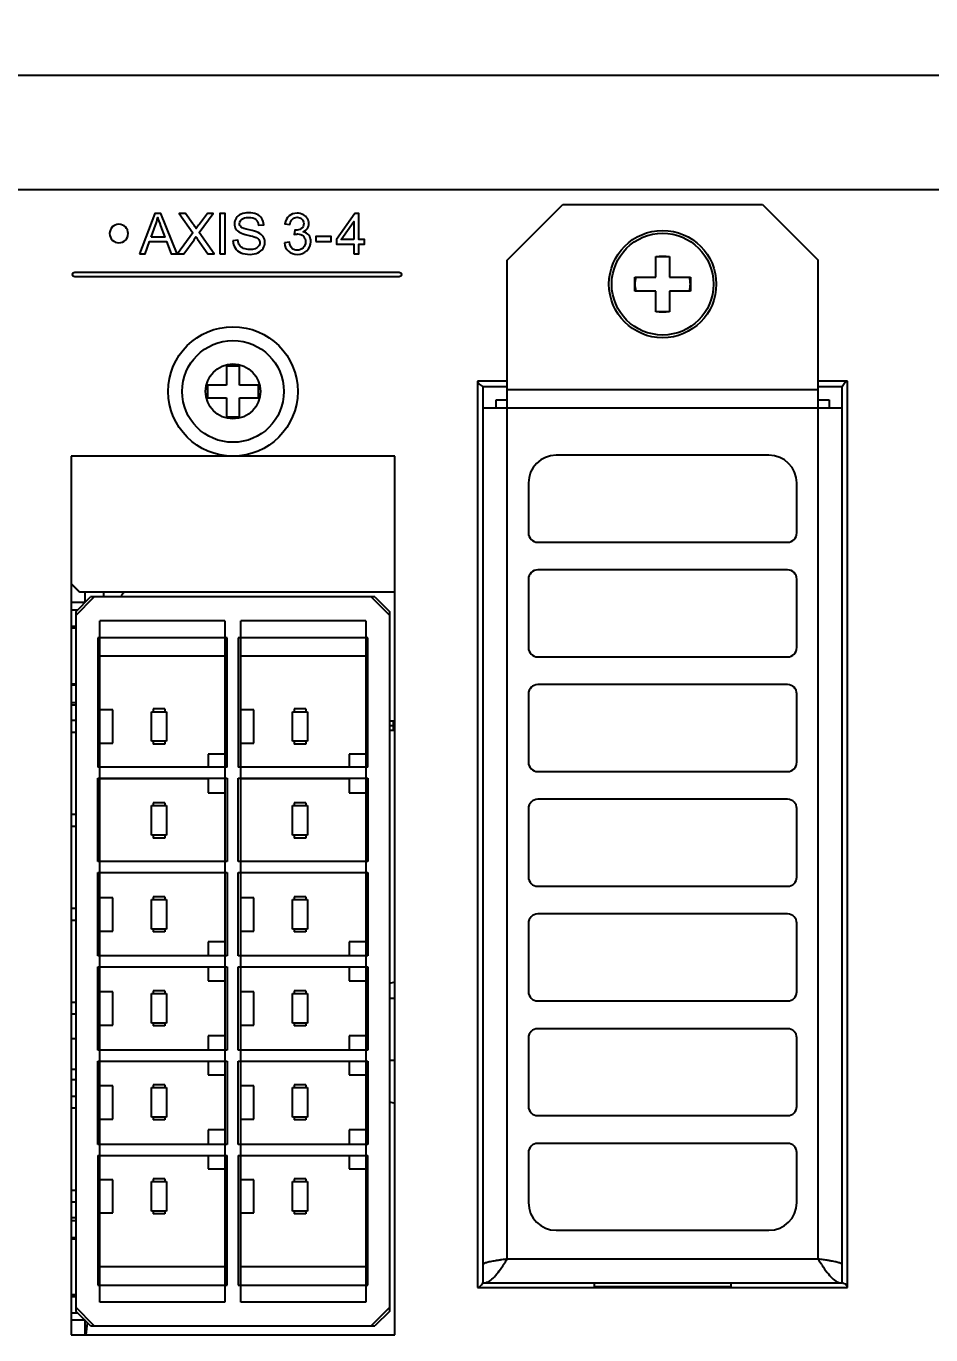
# Model space of a CAD drawing. Header units: millimetres. Extents: x 4086 to 8318, y 123 to 1549.
# Drawn here: x 7047.5 to 7096.4, y 1043.7 to 1114.5 of the extents above; entities that cross this region are included whole.
import ezdxf

# ---------------------------------------------------------------- set-up
doc = ezdxf.new("R2010")
doc.units = ezdxf.units.MM
for name, color, linetype in [('20_ALL_FEATURES', 7, 'Continuous'), ('layer 3', 7, 'Continuous'), ('尺寸', 3, 'Continuous')]:
    doc.layers.add(name, color=color, linetype=linetype)
doc.styles.get("Standard").update_dxf_attribs({"font": ''})
doc.styles.get('Standard').set_extended_font_data('SimSun')
doc.dimstyles.get("Standard").update_dxf_attribs({"dimscale": 6, "dimtxt": 5, "dimasz": 3, "dimexe": 0.18, "dimexo": 0.0625, "dimgap": 0.8, "dimtad": 1, "dimtoh": 1, "dimdec": 1, "dimzin": 0, "dimdsep": 46, "dimtxsty": 'Standard', "dimcen": 0.09, "dimclrd": 256, "dimclre": 256, "dimclrt": 256, "dimadec": 0, "dimazin": 2, "dimtfac": 1, "dimtdec": 1, "dimtofl": 0, "dimtmove": 0, "dimatfit": 3, "dimfxl": 0, "dimtolj": 1, "dimtzin": 0, "dimarcsym": 0})

# ---------------------------------------------------------------- blocks, each defined once
blk = doc.blocks.new('*D84')
at = {"layer": 'Defpoints', "color": 0}
for p in [(7263.366, 1197.953), (6933.366, 1111.814), (7263.366, 1111.314)]:
    blk.add_point(p, dxfattribs=at)
at = {"layer": '尺寸', "lineweight": -2}
for p, q in [((6933.366, 1112.189), (6933.366, 1199.033)), ((7263.366, 1111.689), (7263.366, 1199.033)), ((6951.366, 1197.953), (7245.366, 1197.953))]:
    blk.add_line(p, q, dxfattribs=at)
at = {"layer": '尺寸'}
for points in [[(6951.366, 1200.953), (6951.366, 1194.953), (6933.366, 1197.953)], [(7245.366, 1194.953), (7245.366, 1200.953), (7263.366, 1197.953)]]:
    blk.add_solid(points, dxfattribs=at)
at = {"layer": '尺寸', "insert": (7098.366, 1217.753), "char_height": 30, "attachment_point": 5}
blk.add_mtext('\\A1;330.0', dxfattribs=at)

msp = doc.modelspace()

# ---------------------------------------------------------------- linework, layer by layer
at = {"layer": '20_ALL_FEATURES', "color": 7, "linetype": 'Continuous'}
for p, q in [((6934.866, 1111.814), (7261.866, 1111.814)), ((7261.916, 1105.614), (6934.816, 1105.614)), ((7073.466, 1101.814), (7076.466, 1104.814)), ((7076.466, 1104.814), (7087.266, 1104.814)), ((7087.266, 1104.814), (7090.266, 1101.814)), ((7073.466, 1047.814), (7073.466, 1101.814)), ((7081.491, 1100.889), (7081.491, 1102.014)), ((7081.491, 1102.014), (7082.241, 1102.014)), ((7082.241, 1102.014), (7082.241, 1100.889)), ((7090.266, 1047.814), (7090.266, 1101.814)), ((7080.366, 1100.139), (7080.366, 1100.889)), ((7080.366, 1100.889), (7081.491, 1100.889)), ((7082.241, 1100.889), (7083.366, 1100.889)), ((7083.366, 1100.889), (7083.366, 1100.139)), ((7081.491, 1100.139), (7080.366, 1100.139)), ((7081.491, 1099.014), (7081.491, 1100.139)), ((7082.241, 1100.139), (7082.241, 1099.014)), ((7083.366, 1100.139), (7082.241, 1100.139)), ((7082.241, 1099.014), (7081.491, 1099.014)), ((7058.302, 1096.089), (7058.302, 1095.058)), ((7058.302, 1096.089), (7058.99, 1096.089)), ((7058.99, 1095.058), (7058.99, 1096.089)), ((7071.866, 1095.264), (7071.866, 1046.264)), ((7073.466, 1095.264), (7071.866, 1095.264)), ((7091.866, 1095.264), (7090.266, 1095.264)), ((7091.866, 1046.264), (7091.866, 1095.264)), ((7057.271, 1095.058), (7057.271, 1094.37)), ((7058.302, 1095.058), (7057.271, 1095.058)), ((7060.021, 1095.058), (7058.99, 1095.058)), ((7060.021, 1094.37), (7060.021, 1095.058)), ((7072.166, 1046.514), (7072.166, 1094.964)), ((7073.466, 1094.964), (7072.166, 1094.964)), ((7073.466, 1094.814), (7090.266, 1094.814)), ((7091.566, 1094.964), (7090.266, 1094.964)), ((7091.566, 1046.514), (7091.566, 1094.964)), ((7057.271, 1094.37), (7058.302, 1094.37)), ((7058.302, 1094.37), (7058.302, 1093.339)), ((7058.99, 1093.339), (7058.99, 1094.37)), ((7058.99, 1094.37), (7060.021, 1094.37)), ((7091.566, 1093.814), (7072.166, 1093.814)), ((7072.866, 1093.814), (7072.866, 1094.264)), ((7072.866, 1094.264), (7073.466, 1094.264)), ((7090.266, 1094.264), (7090.866, 1094.264)), ((7090.866, 1094.264), (7090.866, 1093.814)), ((7058.302, 1093.339), (7058.99, 1093.339)), ((7049.896, 1091.214), (7049.896, 1043.714)), ((7067.396, 1091.214), (7049.896, 1091.214)), ((7067.396, 1043.714), (7067.396, 1091.214)), ((7087.616, 1091.264), (7076.116, 1091.264)), ((7074.616, 1089.764), (7074.616, 1087.064)), ((7089.116, 1087.064), (7089.116, 1089.764)), ((7075.116, 1086.564), (7088.616, 1086.564)), ((7074.616, 1084.564), (7074.616, 1080.864)), ((7088.616, 1085.064), (7075.116, 1085.064)), ((7089.116, 1080.864), (7089.116, 1084.564)), ((7050.366, 1083.864), (7049.896, 1084.334)), ((7050.348, 1083.865), (7049.896, 1084.317)), ((7067.396, 1083.865), (7050.348, 1083.865)), ((7067.396, 1083.864), (7050.366, 1083.864)), ((7050.648, 1083.301), (7050.648, 1083.865)), ((7051.648, 1083.865), (7051.648, 1083.601)), ((7050.648, 1083.301), (7049.896, 1083.301)), ((7050.148, 1082.801), (7050.948, 1083.601)), ((7050.148, 1082.601), (7051.148, 1083.601)), ((7066.318, 1083.601), (7050.948, 1083.601)), ((7066.118, 1083.601), (7067.118, 1082.601)), ((7066.318, 1083.601), (7067.118, 1082.801)), ((7049.896, 1082.901), (7050.248, 1082.901)), ((7050.148, 1082.801), (7050.148, 1045.001)), ((7067.118, 1045.001), (7067.118, 1082.801)), ((7049.896, 1082.022), (7050.148, 1082.022)), ((7050.148, 1081.986), (7049.896, 1081.986)), ((7050.148, 1081.911), (7049.896, 1081.911)), ((7051.448, 1045.486), (7051.448, 1082.316)), ((7058.198, 1082.316), (7051.448, 1082.316)), ((7058.198, 1082.316), (7058.198, 1045.486)), ((7059.068, 1045.486), (7059.068, 1082.316)), ((7065.818, 1082.316), (7059.068, 1082.316)), ((7065.818, 1082.316), (7065.818, 1045.486)), ((7051.333, 1081.401), (7051.333, 1074.401)), ((7058.333, 1081.401), (7051.333, 1081.401)), ((7058.333, 1074.401), (7058.333, 1081.401)), ((7058.933, 1081.401), (7058.933, 1074.401)), ((7065.933, 1081.401), (7058.933, 1081.401)), ((7065.933, 1074.401), (7065.933, 1081.401)), ((7058.198, 1080.401), (7051.448, 1080.401)), ((7065.818, 1080.401), (7059.068, 1080.401)), ((7075.116, 1080.364), (7088.616, 1080.364)), ((7049.896, 1078.911), (7050.148, 1078.911)), ((7049.896, 1078.896), (7050.148, 1078.896)), ((7050.148, 1078.836), (7049.896, 1078.836)), ((7074.616, 1078.364), (7074.616, 1074.664)), ((7088.616, 1078.864), (7075.116, 1078.864)), ((7089.116, 1074.664), (7089.116, 1078.364)), ((7049.896, 1077.901), (7050.148, 1077.901)), ((7050.148, 1077.761), (7049.896, 1077.761)), ((7052.148, 1077.501), (7051.448, 1077.501)), ((7052.148, 1075.701), (7052.148, 1077.501)), ((7054.328, 1077.551), (7054.328, 1077.401)), ((7054.968, 1077.551), (7054.328, 1077.551)), ((7054.968, 1077.551), (7054.968, 1077.401)), ((7059.768, 1077.501), (7059.068, 1077.501)), ((7059.768, 1075.701), (7059.768, 1077.501)), ((7061.948, 1077.551), (7061.948, 1077.401)), ((7062.588, 1077.551), (7061.948, 1077.551)), ((7062.588, 1077.551), (7062.588, 1077.401)), ((7050.148, 1076.921), (7049.896, 1076.921)), ((7054.248, 1075.801), (7054.248, 1077.401)), ((7054.248, 1077.401), (7055.048, 1077.401)), ((7055.048, 1077.401), (7055.048, 1075.801)), ((7061.868, 1075.801), (7061.868, 1077.401)), ((7061.868, 1077.401), (7062.668, 1077.401)), ((7062.668, 1077.401), (7062.668, 1075.801)), ((7067.118, 1076.901), (7067.318, 1076.901)), ((7067.318, 1076.401), (7067.318, 1076.901)), ((7050.148, 1076.281), (7049.896, 1076.281)), ((7067.118, 1076.651), (7067.318, 1076.651)), ((7067.118, 1076.401), (7067.318, 1076.401)), ((7051.448, 1075.701), (7052.148, 1075.701)), ((7055.048, 1075.801), (7054.248, 1075.801)), ((7054.328, 1075.801), (7054.328, 1075.651)), ((7054.968, 1075.651), (7054.328, 1075.651)), ((7054.968, 1075.801), (7054.968, 1075.651)), ((7059.068, 1075.701), (7059.768, 1075.701)), ((7062.668, 1075.801), (7061.868, 1075.801)), ((7061.948, 1075.801), (7061.948, 1075.651)), ((7062.588, 1075.651), (7061.948, 1075.651)), ((7062.588, 1075.801), (7062.588, 1075.651)), ((7057.298, 1075.111), (7057.298, 1074.401)), ((7058.198, 1075.111), (7057.298, 1075.111)), ((7064.918, 1075.111), (7064.918, 1074.401)), ((7065.818, 1075.111), (7064.918, 1075.111)), ((7058.333, 1074.401), (7051.333, 1074.401)), ((7065.933, 1074.401), (7058.933, 1074.401)), ((7075.116, 1074.164), (7088.616, 1074.164)), ((7051.333, 1069.301), (7051.333, 1073.801)), ((7051.333, 1073.801), (7058.333, 1073.801)), ((7051.448, 1073.791), (7057.298, 1073.791)), ((7057.298, 1073.801), (7057.298, 1073.011)), ((7058.333, 1073.801), (7058.333, 1069.301)), ((7058.933, 1069.301), (7058.933, 1073.801)), ((7058.933, 1073.801), (7065.933, 1073.801)), ((7059.068, 1073.791), (7064.918, 1073.791)), ((7064.918, 1073.801), (7064.918, 1073.011)), ((7065.933, 1073.801), (7065.933, 1069.301)), ((7057.298, 1073.011), (7058.198, 1073.011)), ((7064.918, 1073.011), (7065.818, 1073.011)), ((7088.616, 1072.664), (7075.116, 1072.664)), ((7050.148, 1071.841), (7049.896, 1071.841)), ((7054.248, 1070.721), (7054.248, 1072.321)), ((7054.248, 1072.321), (7055.048, 1072.321)), ((7054.328, 1072.471), (7054.328, 1072.321)), ((7054.968, 1072.471), (7054.328, 1072.471)), ((7054.968, 1072.471), (7054.968, 1072.321)), ((7055.048, 1072.321), (7055.048, 1070.721)), ((7061.868, 1070.721), (7061.868, 1072.321)), ((7061.868, 1072.321), (7062.668, 1072.321)), ((7061.948, 1072.471), (7061.948, 1072.321)), ((7062.588, 1072.471), (7061.948, 1072.471)), ((7062.588, 1072.471), (7062.588, 1072.321)), ((7062.668, 1072.321), (7062.668, 1070.721)), ((7074.616, 1072.164), (7074.616, 1068.464)), ((7089.116, 1068.464), (7089.116, 1072.164)), ((7050.148, 1071.201), (7049.896, 1071.201)), ((7055.048, 1070.721), (7054.248, 1070.721)), ((7054.328, 1070.721), (7054.328, 1070.571)), ((7054.968, 1070.571), (7054.328, 1070.571)), ((7054.968, 1070.721), (7054.968, 1070.571)), ((7062.668, 1070.721), (7061.868, 1070.721)), ((7061.948, 1070.721), (7061.948, 1070.571)), ((7062.588, 1070.571), (7061.948, 1070.571)), ((7062.588, 1070.721), (7062.588, 1070.571)), ((7058.333, 1069.301), (7051.333, 1069.301)), ((7065.933, 1069.301), (7058.933, 1069.301)), ((7051.333, 1064.201), (7051.333, 1068.701)), ((7051.333, 1068.701), (7058.333, 1068.701)), ((7058.333, 1068.701), (7058.333, 1064.201)), ((7058.933, 1064.201), (7058.933, 1068.701)), ((7058.933, 1068.701), (7065.933, 1068.701)), ((7065.933, 1068.701), (7065.933, 1064.201)), ((7075.116, 1067.964), (7088.616, 1067.964)), ((7052.148, 1067.341), (7051.448, 1067.341)), ((7052.148, 1065.541), (7052.148, 1067.341)), ((7054.248, 1065.641), (7054.248, 1067.241)), ((7054.248, 1067.241), (7055.048, 1067.241)), ((7054.328, 1067.391), (7054.328, 1067.241)), ((7054.968, 1067.391), (7054.328, 1067.391)), ((7054.968, 1067.391), (7054.968, 1067.241)), ((7055.048, 1067.241), (7055.048, 1065.641)), ((7059.768, 1067.341), (7059.068, 1067.341)), ((7059.768, 1065.541), (7059.768, 1067.341)), ((7061.868, 1065.641), (7061.868, 1067.241)), ((7061.868, 1067.241), (7062.668, 1067.241)), ((7061.948, 1067.391), (7061.948, 1067.241)), ((7062.588, 1067.391), (7061.948, 1067.391)), ((7062.588, 1067.391), (7062.588, 1067.241)), ((7062.668, 1067.241), (7062.668, 1065.641)), ((7050.148, 1066.761), (7049.896, 1066.761)), ((7088.616, 1066.464), (7075.116, 1066.464)), ((7050.148, 1066.121), (7049.896, 1066.121)), ((7051.448, 1065.541), (7052.148, 1065.541)), ((7055.048, 1065.641), (7054.248, 1065.641)), ((7054.328, 1065.641), (7054.328, 1065.491)), ((7054.968, 1065.491), (7054.328, 1065.491)), ((7054.968, 1065.641), (7054.968, 1065.491)), ((7059.068, 1065.541), (7059.768, 1065.541)), ((7062.668, 1065.641), (7061.868, 1065.641)), ((7061.948, 1065.641), (7061.948, 1065.491)), ((7062.588, 1065.491), (7061.948, 1065.491)), ((7062.588, 1065.641), (7062.588, 1065.491)), ((7074.616, 1065.964), (7074.616, 1062.264)), ((7089.116, 1062.264), (7089.116, 1065.964)), ((7057.298, 1064.951), (7057.298, 1064.201)), ((7058.198, 1064.951), (7057.298, 1064.951)), ((7064.918, 1064.951), (7064.918, 1064.201)), ((7065.818, 1064.951), (7064.918, 1064.951)), ((7058.333, 1064.201), (7051.333, 1064.201)), ((7065.933, 1064.201), (7058.933, 1064.201)), ((7051.333, 1059.101), (7051.333, 1063.601)), ((7051.333, 1063.601), (7058.333, 1063.601)), ((7057.298, 1063.601), (7057.298, 1062.851)), ((7058.333, 1063.601), (7058.333, 1059.101)), ((7058.933, 1059.101), (7058.933, 1063.601)), ((7058.933, 1063.601), (7065.933, 1063.601)), ((7064.918, 1063.601), (7064.918, 1062.851)), ((7065.933, 1063.601), (7065.933, 1059.101)), ((7057.298, 1062.851), (7058.198, 1062.851)), ((7064.918, 1062.851), (7065.818, 1062.851)), ((7052.148, 1062.261), (7051.448, 1062.261)), ((7052.148, 1060.461), (7052.148, 1062.261)), ((7054.248, 1060.561), (7054.248, 1062.161)), ((7054.248, 1062.161), (7055.048, 1062.161)), ((7054.328, 1062.311), (7054.328, 1062.161)), ((7054.968, 1062.311), (7054.328, 1062.311)), ((7054.968, 1062.311), (7054.968, 1062.161)), ((7055.048, 1062.161), (7055.048, 1060.561)), ((7059.768, 1062.261), (7059.068, 1062.261)), ((7059.768, 1060.461), (7059.768, 1062.261)), ((7061.868, 1060.561), (7061.868, 1062.161)), ((7061.868, 1062.161), (7062.668, 1062.161)), ((7061.948, 1062.311), (7061.948, 1062.161)), ((7062.588, 1062.311), (7061.948, 1062.311)), ((7062.588, 1062.311), (7062.588, 1062.161)), ((7062.668, 1062.161), (7062.668, 1060.561)), ((7067.118, 1061.906), (7067.396, 1061.906)), ((7050.148, 1061.681), (7049.896, 1061.681)), ((7075.116, 1061.764), (7088.616, 1061.764)), ((7050.148, 1061.041), (7049.896, 1061.041)), ((7055.048, 1060.561), (7054.248, 1060.561)), ((7054.328, 1060.561), (7054.328, 1060.411)), ((7054.968, 1060.561), (7054.968, 1060.411)), ((7062.668, 1060.561), (7061.868, 1060.561)), ((7061.948, 1060.561), (7061.948, 1060.411)), ((7062.588, 1060.561), (7062.588, 1060.411)), ((7051.448, 1060.461), (7052.148, 1060.461)), ((7054.968, 1060.411), (7054.328, 1060.411)), ((7057.298, 1059.871), (7057.298, 1059.101)), ((7058.198, 1059.871), (7057.298, 1059.871)), ((7059.068, 1060.461), (7059.768, 1060.461)), ((7062.588, 1060.411), (7061.948, 1060.411)), ((7064.918, 1059.871), (7064.918, 1059.101)), ((7065.818, 1059.871), (7064.918, 1059.871)), ((7088.616, 1060.264), (7075.116, 1060.264)), ((7049.896, 1059.725), (7050.148, 1059.725)), ((7058.333, 1059.101), (7051.333, 1059.101)), ((7065.933, 1059.101), (7058.933, 1059.101)), ((7074.616, 1059.764), (7074.616, 1056.064)), ((7089.116, 1056.064), (7089.116, 1059.764)), ((7051.333, 1054.001), (7051.333, 1058.501)), ((7051.333, 1058.501), (7058.333, 1058.501)), ((7057.298, 1058.501), (7057.298, 1057.771)), ((7058.333, 1058.501), (7058.333, 1054.001)), ((7058.933, 1054.001), (7058.933, 1058.501)), ((7058.933, 1058.501), (7065.933, 1058.501)), ((7064.918, 1058.501), (7064.918, 1057.771)), ((7065.933, 1058.501), (7065.933, 1054.001)), ((7049.896, 1058.074), (7050.148, 1058.074)), ((7057.298, 1057.771), (7058.198, 1057.771)), ((7064.918, 1057.771), (7065.818, 1057.771)), ((7050.148, 1057.501), (7049.896, 1057.501)), ((7052.148, 1057.181), (7051.448, 1057.181)), ((7052.148, 1055.381), (7052.148, 1057.181)), ((7054.248, 1055.481), (7054.248, 1057.081)), ((7054.248, 1057.081), (7055.048, 1057.081)), ((7054.328, 1057.231), (7054.328, 1057.081)), ((7054.968, 1057.231), (7054.328, 1057.231)), ((7054.968, 1057.231), (7054.968, 1057.081)), ((7055.048, 1057.081), (7055.048, 1055.481)), ((7059.768, 1057.181), (7059.068, 1057.181)), ((7059.768, 1055.381), (7059.768, 1057.181)), ((7061.868, 1055.481), (7061.868, 1057.081)), ((7061.868, 1057.081), (7062.668, 1057.081)), ((7061.948, 1057.231), (7061.948, 1057.081)), ((7062.588, 1057.231), (7061.948, 1057.231)), ((7062.588, 1057.231), (7062.588, 1057.081)), ((7062.668, 1057.081), (7062.668, 1055.481)), ((7050.148, 1056.601), (7049.896, 1056.601)), ((7050.148, 1055.961), (7049.896, 1055.961)), ((7075.116, 1055.564), (7088.616, 1055.564)), ((7051.448, 1055.381), (7052.148, 1055.381)), ((7055.048, 1055.481), (7054.248, 1055.481)), ((7054.328, 1055.481), (7054.328, 1055.331)), ((7054.968, 1055.331), (7054.328, 1055.331)), ((7054.968, 1055.481), (7054.968, 1055.331)), ((7059.068, 1055.381), (7059.768, 1055.381)), ((7062.668, 1055.481), (7061.868, 1055.481)), ((7061.948, 1055.481), (7061.948, 1055.331)), ((7062.588, 1055.331), (7061.948, 1055.331)), ((7062.588, 1055.481), (7062.588, 1055.331)), ((7057.298, 1054.791), (7057.298, 1054.001)), ((7058.198, 1054.791), (7057.298, 1054.791)), ((7064.918, 1054.791), (7064.918, 1054.001)), ((7065.818, 1054.791), (7064.918, 1054.791)), ((7058.333, 1054.001), (7051.333, 1054.001)), ((7057.298, 1054.011), (7051.448, 1054.011)), ((7065.933, 1054.001), (7058.933, 1054.001)), ((7064.918, 1054.011), (7059.068, 1054.011)), ((7074.616, 1053.564), (7074.616, 1050.864)), ((7088.616, 1054.064), (7075.116, 1054.064)), ((7089.116, 1050.864), (7089.116, 1053.564)), ((7051.333, 1053.401), (7051.333, 1046.401)), ((7051.333, 1053.401), (7058.333, 1053.401)), ((7057.298, 1053.401), (7057.298, 1052.691)), ((7058.333, 1046.401), (7058.333, 1053.401)), ((7058.933, 1053.401), (7058.933, 1046.401)), ((7058.933, 1053.401), (7065.933, 1053.401)), ((7064.918, 1053.401), (7064.918, 1052.691)), ((7065.933, 1046.401), (7065.933, 1053.401)), ((7052.148, 1052.101), (7051.448, 1052.101)), ((7052.148, 1050.301), (7052.148, 1052.101)), ((7054.248, 1050.401), (7054.248, 1052.001)), ((7054.248, 1052.001), (7055.048, 1052.001)), ((7054.328, 1052.151), (7054.328, 1052.001)), ((7054.968, 1052.151), (7054.328, 1052.151)), ((7054.968, 1052.151), (7054.968, 1052.001)), ((7055.048, 1052.001), (7055.048, 1050.401)), ((7057.298, 1052.691), (7058.198, 1052.691)), ((7059.768, 1052.101), (7059.068, 1052.101)), ((7059.768, 1050.301), (7059.768, 1052.101)), ((7061.868, 1050.401), (7061.868, 1052.001)), ((7061.868, 1052.001), (7062.668, 1052.001)), ((7061.948, 1052.151), (7061.948, 1052.001)), ((7062.588, 1052.151), (7061.948, 1052.151)), ((7062.588, 1052.151), (7062.588, 1052.001)), ((7062.668, 1052.001), (7062.668, 1050.401)), ((7064.918, 1052.691), (7065.818, 1052.691)), ((7050.148, 1051.521), (7049.896, 1051.521)), ((7050.148, 1050.881), (7049.896, 1050.881)), ((7050.148, 1050.041), (7049.896, 1050.041)), ((7049.896, 1049.901), (7050.148, 1049.901)), ((7051.448, 1050.301), (7052.148, 1050.301)), ((7055.048, 1050.401), (7054.248, 1050.401)), ((7054.328, 1050.401), (7054.328, 1050.251)), ((7054.968, 1050.251), (7054.328, 1050.251)), ((7054.968, 1050.401), (7054.968, 1050.251)), ((7059.068, 1050.301), (7059.768, 1050.301)), ((7062.668, 1050.401), (7061.868, 1050.401)), ((7061.948, 1050.401), (7061.948, 1050.251)), ((7062.588, 1050.251), (7061.948, 1050.251)), ((7062.588, 1050.401), (7062.588, 1050.251)), ((7076.116, 1049.364), (7087.616, 1049.364)), ((7050.148, 1048.966), (7049.896, 1048.966)), ((7049.896, 1048.905), (7050.148, 1048.905)), ((7050.148, 1048.891), (7049.896, 1048.891)), ((7073.466, 1047.814), (7090.266, 1047.814)), ((7051.448, 1047.401), (7058.198, 1047.401)), ((7059.068, 1047.401), (7065.818, 1047.401)), ((7073.24, 1047.462), (7073.249, 1047.477)), ((7090.483, 1047.477), (7090.493, 1047.462)), ((7051.333, 1046.401), (7058.333, 1046.401)), ((7058.933, 1046.401), (7065.933, 1046.401)), ((7072.166, 1046.564), (7072.148, 1046.521)), ((7091.566, 1046.514), (7072.166, 1046.514)), ((7078.166, 1046.514), (7078.166, 1046.314)), ((7085.566, 1046.314), (7085.566, 1046.514)), ((7091.566, 1046.564), (7091.584, 1046.556)), ((7091.589, 1046.549), (7091.566, 1046.564)), ((7049.896, 1045.891), (7050.148, 1045.891)), ((7050.148, 1045.816), (7049.896, 1045.816)), ((7049.896, 1045.779), (7050.148, 1045.779)), ((7071.866, 1046.264), (7091.866, 1046.264)), ((7085.566, 1046.314), (7078.166, 1046.314)), ((7051.148, 1044.201), (7050.148, 1045.201)), ((7050.948, 1044.201), (7050.148, 1045.001)), ((7058.198, 1045.486), (7051.448, 1045.486)), ((7065.818, 1045.486), (7059.068, 1045.486)), ((7067.118, 1045.201), (7066.118, 1044.201)), ((7067.118, 1045.001), (7066.318, 1044.201)), ((7049.896, 1044.901), (7050.248, 1044.901)), ((7050.648, 1044.501), (7049.896, 1044.501)), ((7050.648, 1043.714), (7050.648, 1044.501)), ((7049.896, 1043.714), (7067.396, 1043.714)), ((7050.948, 1044.201), (7066.318, 1044.201))]:
    msp.add_line(p, q, dxfattribs=at)
for centre, radius in [((7081.866, 1100.514), 2.9), ((7081.866, 1100.514), 2.75), ((7058.646, 1094.714), 3.5), ((7058.646, 1094.714), 2.75), ((7058.646, 1094.714), 1.484)]:
    msp.add_circle(centre, radius, dxfattribs=at)
for centre, radius, start, end in [((7081.866, 1100.514), 1.5, 75.8242, 104.19011), ((7081.866, 1100.514), 1.5, 165.66059, 194.34841), ((7081.866, 1100.514), 1.5, 345.66059, 14.34841), ((7081.866, 1100.514), 1.5, 255.8242, 284.19011), ((7076.116, 1089.764), 1.5, 90, 180), ((7087.616, 1089.764), 1.5, 0, 90), ((7075.116, 1087.064), 0.5, 180, 270), ((7088.616, 1087.064), 0.5, 270, 0), ((7075.116, 1084.564), 0.5, 90, 180), ((7088.616, 1084.564), 0.5, 0, 90), ((7064.648, 1076.511), 14, 148.23075, 149.49837), ((7075.116, 1080.864), 0.5, 180, 270), ((7088.616, 1080.864), 0.5, 270, 0), ((7075.116, 1078.364), 0.5, 90, 180), ((7088.616, 1078.364), 0.5, 0, 90), ((7075.116, 1074.664), 0.5, 180, 270), ((7088.616, 1074.664), 0.5, 270, 0), ((7075.116, 1072.164), 0.5, 90, 180), ((7088.616, 1072.164), 0.5, 0, 90), ((7075.116, 1068.464), 0.5, 180, 270), ((7088.616, 1068.464), 0.5, 270, 0), ((7075.116, 1065.964), 0.5, 90, 180), ((7088.616, 1065.964), 0.5, 0, 90), ((7064.648, 1076.511), 14, 280.1815, 281.34521), ((7075.116, 1062.264), 0.5, 180, 270), ((7088.616, 1062.264), 0.5, 270, 0), ((7075.116, 1059.764), 0.5, 90, 180), ((7088.616, 1059.764), 0.5, 0, 90), ((7066.366, 1038.814), 19.75, 87.00005, 87.81095), ((7064.648, 1042.501), 14, 78.65491, 79.81842), ((7075.116, 1056.064), 0.5, 180, 270), ((7088.616, 1056.064), 0.5, 270, 0), ((7075.116, 1053.564), 0.5, 90, 180), ((7088.616, 1053.564), 0.5, 0, 90), ((7076.116, 1050.864), 1.5, 180, 270), ((7087.616, 1050.864), 1.5, 270, 0), ((7082.87, 983.348), 65.148, 98.29929, 98.56689), ((7080.862, 983.348), 65.148, 81.43311, 81.70071), ((7074.981, 1034.95), 12.946, 99.38487, 99.62507), ((7062.443, 1054.599), 12.942, 326.61367, 326.80197), ((7101.289, 1054.599), 12.942, 213.19803, 213.38633), ((7088.752, 1034.95), 12.946, 80.37494, 80.61513), ((7061.192, 1053.542), 13.005, 327.36258, 327.54915), ((7064.648, 1042.501), 14, 172.40936, 175.02394)]:
    msp.add_arc(centre, radius, start, end, dxfattribs=at)
for points, knots in [([(7071.866, 1095.264), (7071.866, 1095.206), (7071.94, 1095.118), (7072.054, 1095.036), (7072.128, 1094.988), (7072.166, 1094.964)], [0, 0, 0, 0, 0.400699, 0.683915, 1, 1, 1, 1]), ([(7091.866, 1095.264), (7091.808, 1095.264), (7091.72, 1095.19), (7091.638, 1095.076), (7091.591, 1095.002), (7091.566, 1094.964)], [0, 0, 0, 0, 0.400699, 0.683915, 1, 1, 1, 1]), ([(7073.165, 1047.769), (7073.14, 1047.765), (7073.041, 1047.75), (7072.943, 1047.735), (7072.87, 1047.723)], [0, 0, 0, 0, 0.257949, 1, 1, 1, 1]), ([(7090.863, 1047.723), (7090.839, 1047.727), (7090.74, 1047.743), (7090.642, 1047.758), (7090.567, 1047.769)], [0, 0, 0, 0, 0.241208, 1, 1, 1, 1]), ([(7072.816, 1047.714), (7072.726, 1047.699), (7072.566, 1047.669), (7072.383, 1047.628), (7072.27, 1047.592), (7072.21, 1047.566), (7072.166, 1047.536), (7072.166, 1047.514)], [0, 0, 0, 0, 0.395404, 0.70232, 0.816735, 0.903548, 1, 1, 1, 1]), ([(7072.166, 1046.514), (7072.258, 1046.514), (7072.462, 1046.573), (7072.729, 1046.787), (7072.989, 1047.094), (7073.154, 1047.333), (7073.24, 1047.462)], [0, 0, 0, 0, 0.186972, 0.41151, 0.685521, 1, 1, 1, 1]), ([(7090.493, 1047.462), (7090.578, 1047.333), (7090.743, 1047.094), (7091.003, 1046.787), (7091.27, 1046.573), (7091.474, 1046.514), (7091.566, 1046.514)], [0, 0, 0, 0, 0.314479, 0.58849, 0.813028, 1, 1, 1, 1]), ([(7091.566, 1047.514), (7091.566, 1047.536), (7091.522, 1047.566), (7091.463, 1047.592), (7091.349, 1047.628), (7091.166, 1047.669), (7091.006, 1047.699), (7090.916, 1047.714)], [0, 0, 0, 0, 0.096452, 0.183265, 0.29768, 0.604596, 1, 1, 1, 1]), ([(7071.866, 1046.264), (7071.919, 1046.264), (7072, 1046.326), (7072.078, 1046.427), (7072.121, 1046.493), (7072.143, 1046.528)], [0, 0, 0, 0, 0.402421, 0.682417, 1, 1, 1, 1]), ([(7091.866, 1046.264), (7091.866, 1046.318), (7091.8, 1046.402), (7091.694, 1046.481), (7091.626, 1046.526), (7091.589, 1046.549)], [0, 0, 0, 0, 0.401635, 0.682748, 1, 1, 1, 1])]:
    msp.add_open_spline(points, degree=3, knots=knots, dxfattribs=at)
for points in [[(7073.273, 1047.513), (7073.338, 1047.613), (7073.402, 1047.713), (7073.466, 1047.814)], [(7090.266, 1047.814), (7090.33, 1047.713), (7090.394, 1047.613), (7090.459, 1047.513)]]:
    msp.add_open_spline(points, degree=3, dxfattribs=at)
at = {"layer": 'layer 3'}
for points, knots in [([(7058.64, 1102.86), (7058.64, 1102.86), (7058.911, 1102.885), (7058.911, 1102.885), (7058.911, 1102.885), (7058.924, 1102.775), (7058.954, 1102.686), (7059.001, 1102.615), (7059.001, 1102.615), (7059.048, 1102.545), (7059.121, 1102.489), (7059.22, 1102.445), (7059.22, 1102.445), (7059.318, 1102.402), (7059.43, 1102.38), (7059.554, 1102.38), (7059.554, 1102.38), (7059.664, 1102.38), (7059.76, 1102.396), (7059.844, 1102.429), (7059.844, 1102.429), (7059.929, 1102.462), (7059.991, 1102.507), (7060.032, 1102.565), (7060.032, 1102.565), (7060.073, 1102.622), (7060.094, 1102.684), (7060.094, 1102.751), (7060.094, 1102.751), (7060.094, 1102.819), (7060.074, 1102.878), (7060.034, 1102.929), (7060.034, 1102.929), (7059.995, 1102.98), (7059.93, 1103.023), (7059.838, 1103.058), (7059.838, 1103.058), (7059.78, 1103.08), (7059.651, 1103.115), (7059.451, 1103.164), (7059.451, 1103.164), (7059.251, 1103.212), (7059.111, 1103.257), (7059.031, 1103.299), (7059.031, 1103.299), (7058.927, 1103.354), (7058.85, 1103.422), (7058.799, 1103.503), (7058.799, 1103.503), (7058.748, 1103.583), (7058.722, 1103.674), (7058.722, 1103.774), (7058.722, 1103.774), (7058.722, 1103.884), (7058.754, 1103.987), (7058.816, 1104.082), (7058.816, 1104.082), (7058.879, 1104.178), (7058.969, 1104.251), (7059.089, 1104.3), (7059.089, 1104.3), (7059.209, 1104.35), (7059.342, 1104.375), (7059.489, 1104.375), (7059.489, 1104.375), (7059.65, 1104.375), (7059.792, 1104.349), (7059.915, 1104.297), (7059.915, 1104.297), (7060.039, 1104.245), (7060.133, 1104.168), (7060.2, 1104.067), (7060.2, 1104.067), (7060.266, 1103.966), (7060.302, 1103.852), (7060.307, 1103.724), (7060.307, 1103.724), (7060.307, 1103.724), (7060.03, 1103.703), (7060.03, 1103.703), (7060.03, 1103.703), (7060.015, 1103.84), (7059.965, 1103.944), (7059.879, 1104.014), (7059.879, 1104.014), (7059.794, 1104.084), (7059.667, 1104.119), (7059.5, 1104.119), (7059.5, 1104.119), (7059.326, 1104.119), (7059.198, 1104.087), (7059.119, 1104.023), (7059.119, 1104.023), (7059.039, 1103.96), (7058.999, 1103.883), (7058.999, 1103.792), (7058.999, 1103.792), (7058.999, 1103.714), (7059.028, 1103.65), (7059.084, 1103.599), (7059.084, 1103.599), (7059.14, 1103.549), (7059.284, 1103.497), (7059.518, 1103.444), (7059.518, 1103.444), (7059.752, 1103.391), (7059.913, 1103.345), (7060, 1103.305), (7060, 1103.305), (7060.126, 1103.247), (7060.22, 1103.174), (7060.28, 1103.084), (7060.28, 1103.084), (7060.341, 1102.995), (7060.37, 1102.892), (7060.37, 1102.775), (7060.37, 1102.775), (7060.37, 1102.659), (7060.338, 1102.551), (7060.271, 1102.449), (7060.271, 1102.449), (7060.205, 1102.346), (7060.11, 1102.267), (7059.986, 1102.21), (7059.986, 1102.21), (7059.862, 1102.153), (7059.722, 1102.125), (7059.567, 1102.125), (7059.567, 1102.125), (7059.37, 1102.125), (7059.205, 1102.154), (7059.073, 1102.211), (7059.073, 1102.211), (7058.939, 1102.268), (7058.836, 1102.354), (7058.76, 1102.47), (7058.76, 1102.47), (7058.684, 1102.585), (7058.644, 1102.715), (7058.64, 1102.86)], [0, 0, 0, 0, 0.027778, 0.027778, 0.027778, 0.027778, 0.055556, 0.055556, 0.055556, 0.055556, 0.083333, 0.083333, 0.083333, 0.083333, 0.111111, 0.111111, 0.111111, 0.111111, 0.138889, 0.138889, 0.138889, 0.138889, 0.166667, 0.166667, 0.166667, 0.166667, 0.194444, 0.194444, 0.194444, 0.194444, 0.222222, 0.222222, 0.222222, 0.222222, 0.25, 0.25, 0.25, 0.25, 0.277778, 0.277778, 0.277778, 0.277778, 0.305556, 0.305556, 0.305556, 0.305556, 0.333333, 0.333333, 0.333333, 0.333333, 0.361111, 0.361111, 0.361111, 0.361111, 0.388889, 0.388889, 0.388889, 0.388889, 0.416667, 0.416667, 0.416667, 0.416667, 0.444444, 0.444444, 0.444444, 0.444444, 0.472222, 0.472222, 0.472222, 0.472222, 0.5, 0.5, 0.5, 0.5, 0.527778, 0.527778, 0.527778, 0.527778, 0.555556, 0.555556, 0.555556, 0.555556, 0.583333, 0.583333, 0.583333, 0.583333, 0.611111, 0.611111, 0.611111, 0.611111, 0.638889, 0.638889, 0.638889, 0.638889, 0.666667, 0.666667, 0.666667, 0.666667, 0.694444, 0.694444, 0.694444, 0.694444, 0.722222, 0.722222, 0.722222, 0.722222, 0.75, 0.75, 0.75, 0.75, 0.777778, 0.777778, 0.777778, 0.777778, 0.805556, 0.805556, 0.805556, 0.805556, 0.833333, 0.833333, 0.833333, 0.833333, 0.861111, 0.861111, 0.861111, 0.861111, 0.888889, 0.888889, 0.888889, 0.888889, 0.916667, 0.916667, 0.916667, 0.916667, 0.944444, 0.944444, 0.944444, 0.944444, 1, 1, 1, 1]), ([(7053.595, 1102.161), (7053.595, 1102.161), (7054.43, 1104.338), (7054.43, 1104.338), (7054.43, 1104.338), (7054.43, 1104.338), (7054.747, 1104.338), (7054.747, 1104.338), (7054.747, 1104.338), (7054.747, 1104.338), (7055.633, 1102.161), (7055.633, 1102.161), (7055.633, 1102.161), (7055.633, 1102.161), (7055.305, 1102.161), (7055.305, 1102.161), (7055.305, 1102.161), (7055.305, 1102.161), (7055.054, 1102.821), (7055.054, 1102.821), (7055.054, 1102.821), (7055.054, 1102.821), (7054.137, 1102.821), (7054.137, 1102.821), (7054.137, 1102.821), (7054.137, 1102.821), (7053.901, 1102.161), (7053.901, 1102.161), (7053.901, 1102.161), (7053.901, 1102.161), (7053.595, 1102.161), (7053.595, 1102.161)], [0, 0, 0, 0, 0.111111, 0.111111, 0.111111, 0.111111, 0.222222, 0.222222, 0.222222, 0.222222, 0.333333, 0.333333, 0.333333, 0.333333, 0.444444, 0.444444, 0.444444, 0.444444, 0.555556, 0.555556, 0.555556, 0.555556, 0.666667, 0.666667, 0.666667, 0.666667, 0.777778, 0.777778, 0.777778, 0.777778, 1, 1, 1, 1]), ([(7054.222, 1103.055), (7054.222, 1103.055), (7054.963, 1103.055), (7054.963, 1103.055), (7054.963, 1103.055), (7054.963, 1103.055), (7054.736, 1103.659), (7054.736, 1103.659), (7054.736, 1103.659), (7054.668, 1103.842), (7054.616, 1103.994), (7054.58, 1104.113), (7054.58, 1104.113), (7054.55, 1103.971), (7054.51, 1103.832), (7054.46, 1103.694), (7054.46, 1103.694), (7054.46, 1103.694), (7054.222, 1103.055), (7054.222, 1103.055)], [0, 0, 0, 0, 0.166667, 0.166667, 0.166667, 0.166667, 0.333333, 0.333333, 0.333333, 0.333333, 0.5, 0.5, 0.5, 0.5, 0.666667, 0.666667, 0.666667, 0.666667, 1, 1, 1, 1]), ([(7055.641, 1102.161), (7055.641, 1102.161), (7056.482, 1103.291), (7056.482, 1103.291), (7056.482, 1103.291), (7056.482, 1103.291), (7055.741, 1104.338), (7055.741, 1104.338), (7055.741, 1104.338), (7055.741, 1104.338), (7056.084, 1104.338), (7056.084, 1104.338), (7056.084, 1104.338), (7056.084, 1104.338), (7056.481, 1103.781), (7056.481, 1103.781), (7056.481, 1103.781), (7056.564, 1103.666), (7056.621, 1103.578), (7056.654, 1103.516), (7056.654, 1103.516), (7056.703, 1103.592), (7056.761, 1103.673), (7056.827, 1103.759), (7056.827, 1103.759), (7056.827, 1103.759), (7057.262, 1104.338), (7057.262, 1104.338), (7057.262, 1104.338), (7057.262, 1104.338), (7057.578, 1104.338), (7057.578, 1104.338), (7057.578, 1104.338), (7057.578, 1104.338), (7056.822, 1103.303), (7056.822, 1103.303), (7056.822, 1103.303), (7056.822, 1103.303), (7057.636, 1102.161), (7057.636, 1102.161), (7057.636, 1102.161), (7057.636, 1102.161), (7057.282, 1102.161), (7057.282, 1102.161), (7057.282, 1102.161), (7057.282, 1102.161), (7056.732, 1102.938), (7056.732, 1102.938), (7056.732, 1102.938), (7056.701, 1102.982), (7056.671, 1103.026), (7056.643, 1103.069), (7056.643, 1103.069), (7056.595, 1102.996), (7056.56, 1102.945), (7056.539, 1102.916), (7056.539, 1102.916), (7056.539, 1102.916), (7055.987, 1102.161), (7055.987, 1102.161), (7055.987, 1102.161), (7055.987, 1102.161), (7055.641, 1102.161), (7055.641, 1102.161)], [0, 0, 0, 0, 0.058824, 0.058824, 0.058824, 0.058824, 0.117647, 0.117647, 0.117647, 0.117647, 0.176471, 0.176471, 0.176471, 0.176471, 0.235294, 0.235294, 0.235294, 0.235294, 0.294118, 0.294118, 0.294118, 0.294118, 0.352941, 0.352941, 0.352941, 0.352941, 0.411765, 0.411765, 0.411765, 0.411765, 0.470588, 0.470588, 0.470588, 0.470588, 0.529412, 0.529412, 0.529412, 0.529412, 0.588235, 0.588235, 0.588235, 0.588235, 0.647059, 0.647059, 0.647059, 0.647059, 0.705882, 0.705882, 0.705882, 0.705882, 0.764706, 0.764706, 0.764706, 0.764706, 0.823529, 0.823529, 0.823529, 0.823529, 0.882353, 0.882353, 0.882353, 0.882353, 1, 1, 1, 1]), ([(7057.939, 1102.161), (7057.939, 1102.161), (7057.939, 1104.338), (7057.939, 1104.338), (7057.939, 1104.338), (7057.939, 1104.338), (7058.227, 1104.338), (7058.227, 1104.338), (7058.227, 1104.338), (7058.227, 1104.338), (7058.227, 1102.161), (7058.227, 1102.161), (7058.227, 1102.161), (7058.227, 1102.161), (7057.939, 1102.161), (7057.939, 1102.161)], [0, 0, 0, 0, 0.2, 0.2, 0.2, 0.2, 0.4, 0.4, 0.4, 0.4, 0.6, 0.6, 0.6, 0.6, 1, 1, 1, 1]), ([(7061.425, 1102.739), (7061.425, 1102.739), (7061.692, 1102.775), (7061.692, 1102.775), (7061.692, 1102.775), (7061.723, 1102.623), (7061.775, 1102.514), (7061.849, 1102.447), (7061.849, 1102.447), (7061.922, 1102.38), (7062.012, 1102.347), (7062.119, 1102.347), (7062.119, 1102.347), (7062.246, 1102.347), (7062.353, 1102.39), (7062.439, 1102.477), (7062.439, 1102.477), (7062.525, 1102.565), (7062.568, 1102.672), (7062.568, 1102.801), (7062.568, 1102.801), (7062.568, 1102.924), (7062.528, 1103.025), (7062.448, 1103.105), (7062.448, 1103.105), (7062.367, 1103.185), (7062.266, 1103.225), (7062.141, 1103.225), (7062.141, 1103.225), (7062.091, 1103.225), (7062.028, 1103.215), (7061.952, 1103.195), (7061.952, 1103.195), (7061.952, 1103.195), (7061.982, 1103.429), (7061.982, 1103.429), (7061.982, 1103.429), (7062, 1103.427), (7062.015, 1103.426), (7062.025, 1103.426), (7062.025, 1103.426), (7062.14, 1103.426), (7062.242, 1103.456), (7062.334, 1103.515), (7062.334, 1103.515), (7062.425, 1103.575), (7062.471, 1103.666), (7062.471, 1103.789), (7062.471, 1103.789), (7062.471, 1103.887), (7062.437, 1103.968), (7062.371, 1104.032), (7062.371, 1104.032), (7062.305, 1104.096), (7062.219, 1104.128), (7062.114, 1104.128), (7062.114, 1104.128), (7062.01, 1104.128), (7061.923, 1104.095), (7061.854, 1104.03), (7061.854, 1104.03), (7061.784, 1103.964), (7061.74, 1103.865), (7061.72, 1103.733), (7061.72, 1103.733), (7061.72, 1103.733), (7061.452, 1103.782), (7061.452, 1103.782), (7061.452, 1103.782), (7061.485, 1103.961), (7061.559, 1104.101), (7061.675, 1104.199), (7061.675, 1104.199), (7061.791, 1104.298), (7061.935, 1104.347), (7062.107, 1104.347), (7062.107, 1104.347), (7062.226, 1104.347), (7062.336, 1104.322), (7062.435, 1104.271), (7062.435, 1104.271), (7062.536, 1104.22), (7062.612, 1104.151), (7062.665, 1104.063), (7062.665, 1104.063), (7062.718, 1103.975), (7062.745, 1103.882), (7062.745, 1103.783), (7062.745, 1103.783), (7062.745, 1103.689), (7062.719, 1103.604), (7062.669, 1103.527), (7062.669, 1103.527), (7062.618, 1103.45), (7062.543, 1103.389), (7062.445, 1103.343), (7062.445, 1103.343), (7062.573, 1103.314), (7062.673, 1103.252), (7062.745, 1103.158), (7062.745, 1103.158), (7062.816, 1103.065), (7062.851, 1102.947), (7062.851, 1102.807), (7062.851, 1102.807), (7062.851, 1102.617), (7062.782, 1102.455), (7062.643, 1102.323), (7062.643, 1102.323), (7062.504, 1102.191), (7062.329, 1102.125), (7062.117, 1102.125), (7062.117, 1102.125), (7061.926, 1102.125), (7061.768, 1102.182), (7061.641, 1102.296), (7061.641, 1102.296), (7061.515, 1102.41), (7061.443, 1102.557), (7061.425, 1102.739)], [0, 0, 0, 0, 0.032258, 0.032258, 0.032258, 0.032258, 0.064516, 0.064516, 0.064516, 0.064516, 0.096774, 0.096774, 0.096774, 0.096774, 0.129032, 0.129032, 0.129032, 0.129032, 0.16129, 0.16129, 0.16129, 0.16129, 0.193548, 0.193548, 0.193548, 0.193548, 0.225806, 0.225806, 0.225806, 0.225806, 0.258065, 0.258065, 0.258065, 0.258065, 0.290323, 0.290323, 0.290323, 0.290323, 0.322581, 0.322581, 0.322581, 0.322581, 0.354839, 0.354839, 0.354839, 0.354839, 0.387097, 0.387097, 0.387097, 0.387097, 0.419355, 0.419355, 0.419355, 0.419355, 0.451613, 0.451613, 0.451613, 0.451613, 0.483871, 0.483871, 0.483871, 0.483871, 0.516129, 0.516129, 0.516129, 0.516129, 0.548387, 0.548387, 0.548387, 0.548387, 0.580645, 0.580645, 0.580645, 0.580645, 0.612903, 0.612903, 0.612903, 0.612903, 0.645161, 0.645161, 0.645161, 0.645161, 0.677419, 0.677419, 0.677419, 0.677419, 0.709677, 0.709677, 0.709677, 0.709677, 0.741935, 0.741935, 0.741935, 0.741935, 0.774194, 0.774194, 0.774194, 0.774194, 0.806452, 0.806452, 0.806452, 0.806452, 0.83871, 0.83871, 0.83871, 0.83871, 0.870968, 0.870968, 0.870968, 0.870968, 0.903226, 0.903226, 0.903226, 0.903226, 0.935484, 0.935484, 0.935484, 0.935484, 1, 1, 1, 1]), ([(7065.183, 1102.161), (7065.183, 1102.161), (7065.183, 1102.681), (7065.183, 1102.681), (7065.183, 1102.681), (7065.183, 1102.681), (7064.237, 1102.681), (7064.237, 1102.681), (7064.237, 1102.681), (7064.237, 1102.681), (7064.237, 1102.927), (7064.237, 1102.927), (7064.237, 1102.927), (7064.237, 1102.927), (7065.231, 1104.338), (7065.231, 1104.338), (7065.231, 1104.338), (7065.231, 1104.338), (7065.45, 1104.338), (7065.45, 1104.338), (7065.45, 1104.338), (7065.45, 1104.338), (7065.45, 1102.927), (7065.45, 1102.927), (7065.45, 1102.927), (7065.45, 1102.927), (7065.745, 1102.927), (7065.745, 1102.927), (7065.745, 1102.927), (7065.745, 1102.927), (7065.745, 1102.681), (7065.745, 1102.681), (7065.745, 1102.681), (7065.745, 1102.681), (7065.45, 1102.681), (7065.45, 1102.681), (7065.45, 1102.681), (7065.45, 1102.681), (7065.45, 1102.161), (7065.45, 1102.161), (7065.45, 1102.161), (7065.45, 1102.161), (7065.183, 1102.161), (7065.183, 1102.161)], [0, 0, 0, 0, 0.083333, 0.083333, 0.083333, 0.083333, 0.166667, 0.166667, 0.166667, 0.166667, 0.25, 0.25, 0.25, 0.25, 0.333333, 0.333333, 0.333333, 0.333333, 0.416667, 0.416667, 0.416667, 0.416667, 0.5, 0.5, 0.5, 0.5, 0.583333, 0.583333, 0.583333, 0.583333, 0.666667, 0.666667, 0.666667, 0.666667, 0.75, 0.75, 0.75, 0.75, 0.833333, 0.833333, 0.833333, 0.833333, 1, 1, 1, 1]), ([(7065.183, 1102.927), (7065.183, 1102.927), (7065.183, 1103.907), (7065.183, 1103.907), (7065.183, 1103.907), (7065.183, 1103.907), (7064.5, 1102.927), (7064.5, 1102.927), (7064.5, 1102.927), (7064.5, 1102.927), (7065.183, 1102.927), (7065.183, 1102.927)], [0, 0, 0, 0, 0.25, 0.25, 0.25, 0.25, 0.5, 0.5, 0.5, 0.5, 1, 1, 1, 1]), ([(7063.124, 1102.815), (7063.124, 1102.815), (7063.124, 1103.082), (7063.124, 1103.082), (7063.124, 1103.082), (7063.124, 1103.082), (7063.943, 1103.082), (7063.943, 1103.082), (7063.943, 1103.082), (7063.943, 1103.082), (7063.943, 1102.815), (7063.943, 1102.815), (7063.943, 1102.815), (7063.943, 1102.815), (7063.124, 1102.815), (7063.124, 1102.815)], [0, 0, 0, 0, 0.2, 0.2, 0.2, 0.2, 0.4, 0.4, 0.4, 0.4, 0.6, 0.6, 0.6, 0.6, 1, 1, 1, 1]), ([(7050.101, 1100.911), (7055.941, 1100.911), (7064.701, 1100.911), (7067.621, 1100.911), (7067.621, 1100.911), (7067.69, 1100.911), (7067.746, 1100.967), (7067.746, 1101.036), (7067.746, 1101.036), (7067.746, 1101.105), (7067.69, 1101.161), (7067.621, 1101.161), (7067.621, 1101.161), (7061.781, 1101.161), (7053.021, 1101.161), (7050.101, 1101.161), (7050.101, 1101.161), (7050.032, 1101.161), (7049.976, 1101.105), (7049.976, 1101.036), (7049.976, 1101.036), (7049.976, 1100.967), (7050.032, 1100.911), (7050.101, 1100.911)], [0, 0, 0, 0, 0.142857, 0.142857, 0.142857, 0.142857, 0.285714, 0.285714, 0.285714, 0.285714, 0.428571, 0.428571, 0.428571, 0.428571, 0.571429, 0.571429, 0.571429, 0.571429, 0.714286, 0.714286, 0.714286, 0.714286, 1, 1, 1, 1])]:
    msp.add_open_spline(points, degree=3, knots=knots, dxfattribs=at)
at = {"layer": 'layer 3', "color": 142}
msp.add_open_spline([(7052.477, 1103.75), (7052.753, 1103.75), (7052.977, 1103.526), (7052.977, 1103.25), (7052.977, 1103.25), (7052.977, 1102.973), (7052.753, 1102.75), (7052.477, 1102.75), (7052.477, 1102.75), (7052.2, 1102.75), (7051.977, 1102.973), (7051.977, 1103.25), (7051.977, 1103.25), (7051.977, 1103.526), (7052.2, 1103.75), (7052.477, 1103.75)], degree=3, knots=[0, 0, 0, 0, 0.2, 0.2, 0.2, 0.2, 0.4, 0.4, 0.4, 0.4, 0.6, 0.6, 0.6, 0.6, 1, 1, 1, 1], dxfattribs=at)

# ---------------------------------------------------------------- dimensions: what is measured, and where the dimension line sits
at = {"layer": '尺寸'}
dim = msp.add_linear_dim(base=(7263.366, 1197.953), p1=(6933.366, 1111.814), p2=(7263.366, 1111.314), dimstyle='Standard', dxfattribs=at)
dim.commit()
dim.dimension.update_dxf_attribs({"geometry": '*D84', "text_midpoint": (7098.366, 1197.953), "dimtype": 160})

doc.saveas('drawing.dxf')
